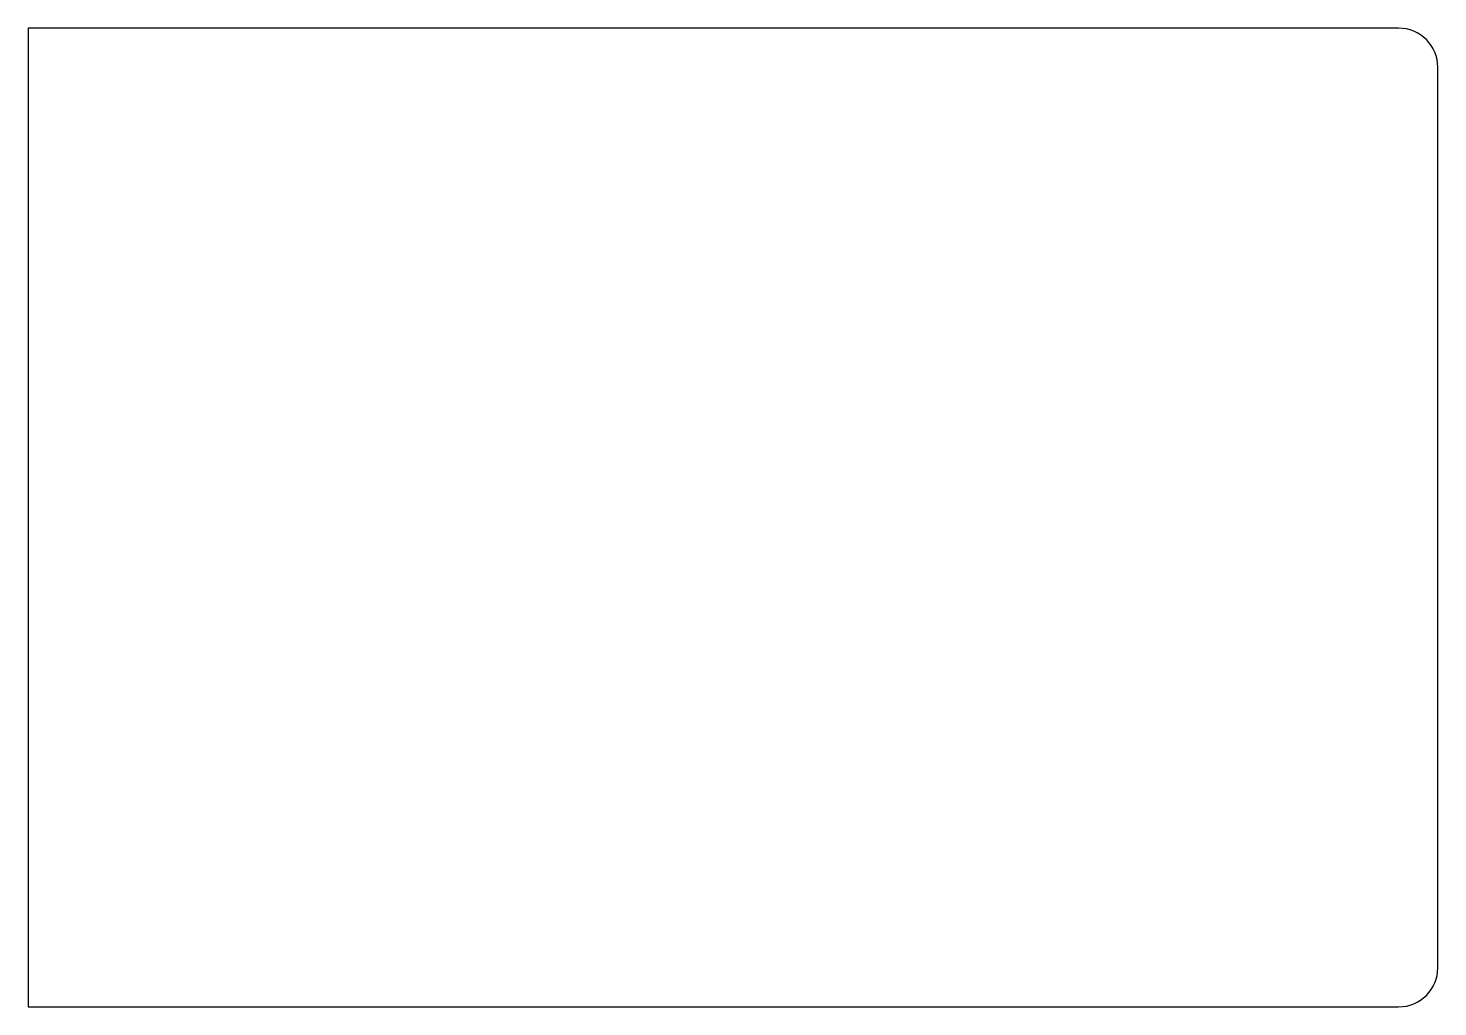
# Model space of a CAD drawing. Header units: millimetres. Extents: x 0 to 360, y 0 to 250.
import ezdxf

# ---------------------------------------------------------------- set-up
doc = ezdxf.new("R2010")
doc.units = ezdxf.units.MM

msp = doc.modelspace()

# ---------------------------------------------------------------- linework, layer by layer
for p, q in [((350, 250), (0, 250)), ((0, 250), (0, 0)), ((360, 10), (360, 240)), ((0, 0), (350, 0))]:
    msp.add_line(p, q)
for centre, start, end in [((350, 240), 0, 90), ((350, 10), 270, 0)]:
    msp.add_arc(centre, 10, start, end)

doc.saveas('drawing.dxf')
